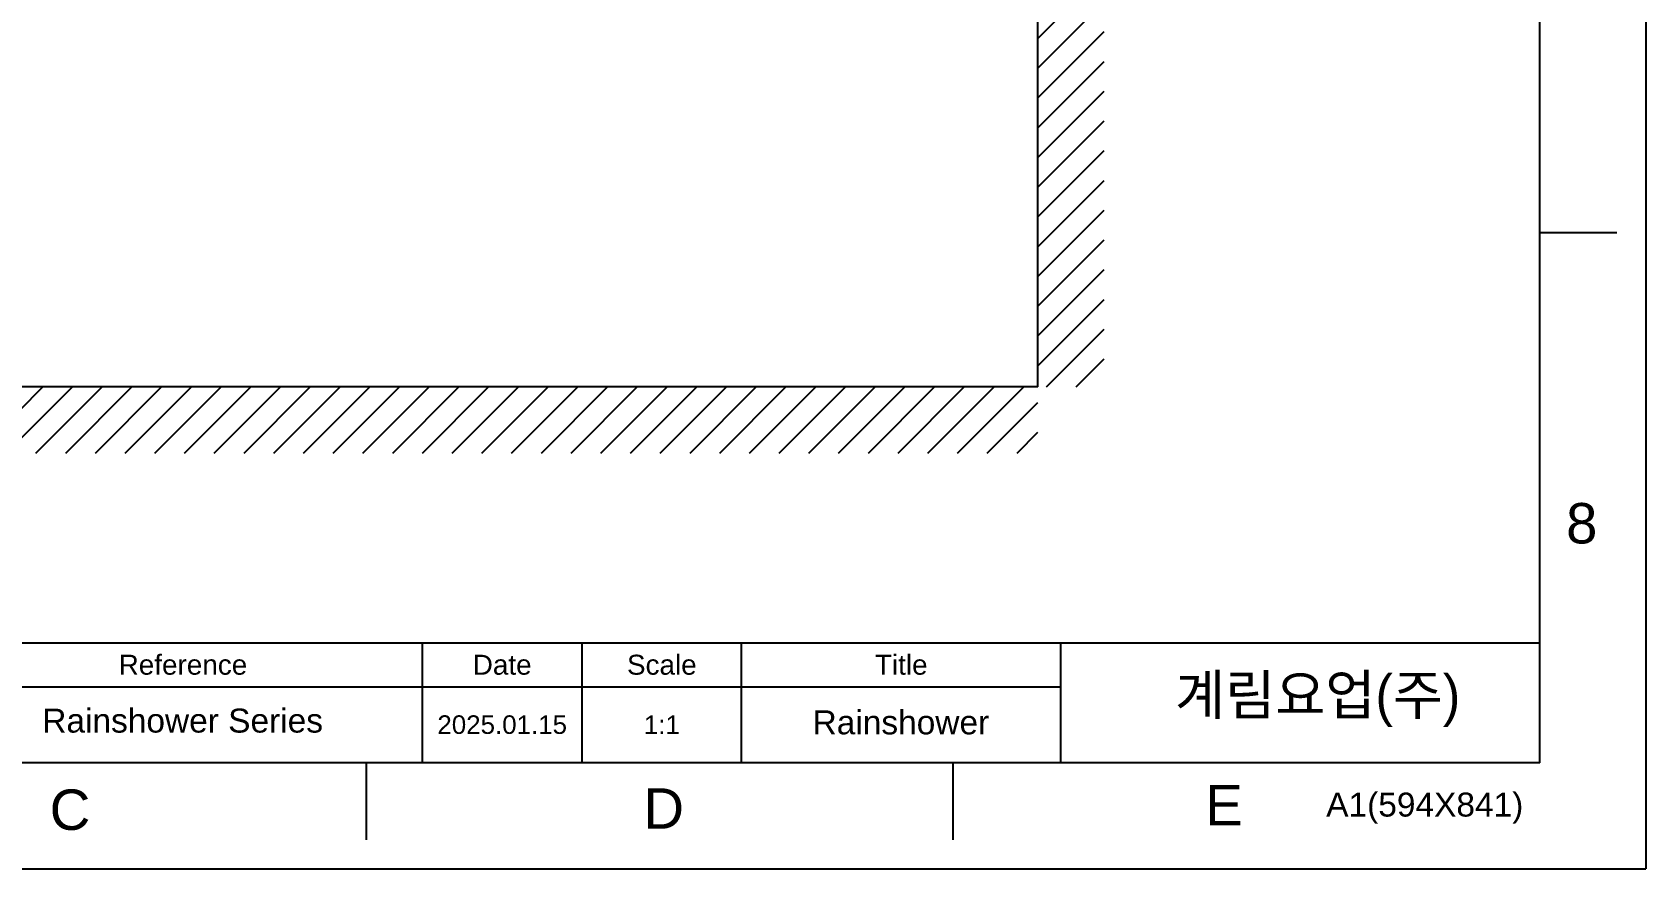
# Model space of a CAD drawing. Header units: millimetres. Extents: x 17284 to 19660, y -6011 to -2651.
# Drawn here: x 18442 to 19660, y -6011 to -5380 of the extents above; entities that cross this region are included whole.
import ezdxf

# ---------------------------------------------------------------- set-up
doc = ezdxf.new("R2010")
doc.units = ezdxf.units.MM
doc.linetypes.add('CENTERX2', pattern=[101.6, 63.5, -12.7, 12.7, -12.7])
for name, color, linetype in [('FORM', 7, 'Continuous'), ('hatch', 2, 'Continuous'), ('TEXT', 2, 'Continuous')]:
    doc.layers.add(name, color=color, linetype=linetype)
doc.styles.add('ARIAL', font='arial.ttf')
doc.styles.get("Standard").update_dxf_attribs({"font": 'arial.ttf'})

msp = doc.modelspace()

# ---------------------------------------------------------------- hatches: boundary and pattern name
at = {"layer": 'hatch'}
h = msp.add_hatch(dxfattribs=at)
h.set_pattern_fill('ANSI31', color=256, scale=5)
h.set_pattern_definition([(45, (4064.624, -113.49), (-11.22532, 11.22532), [])])
h.paths.add_polyline_path([(19201.38, -5647.37), (19251.38, -5647.37), (19251.38, -3576.8), (19201.38, -3576.8)])
h = msp.add_hatch(dxfattribs=at)
h.set_pattern_fill('ANSI31', color=256, scale=5)
h.set_pattern_definition([(45, (4541.426, -113.49), (-11.22532, 11.22532), [])])
h.paths.add_polyline_path([(19201.38, -5647.37), (17688.46, -5647.37), (17688.46, -5697.37), (19201.38, -5697.37)])

# ---------------------------------------------------------------- linework, layer by layer
for q in [(19201.38, -3505.39), (17688.46, -5647.37)]:
    msp.add_line((19201.38, -5647.37), q)
at = {"layer": 'FORM', "color": 7, "linetype": 'Continuous'}
for p, q in [((19660.33, -2650.94), (19660.33, -6010.94)), ((19580.33, -5930.94), (19580.33, -2730.94)), ((19580.33, -5530.94), (19638.48, -5530.94)), ((18693.95, -5930.95), (18693.95, -5989.1)), ((19137.15, -5930.95), (19137.15, -5989.09)), ((17284.33, -6010.94), (19660.33, -6010.94))]:
    msp.add_line(p, q, dxfattribs=at)
at = {"layer": 'FORM'}
for p, q in [((17949.97, -5840.53), (19580.33, -5840.53)), ((18736.52, -5930.94), (18736.52, -5840.53)), ((18736.52, -5930.94), (18736.52, -5840.53)), ((18736.52, -5930.94), (18736.52, -5840.53)), ((18857.07, -5930.94), (18857.07, -5840.53)), ((18977.61, -5930.94), (18977.61, -5840.53)), ((19218.7, -5930.94), (19218.7, -5840.53)), ((17808.33, -5873.68), (19218.7, -5873.68))]:
    msp.add_line(p, q, dxfattribs=at)
at = {"layer": 'FORM', "linetype": 'Continuous'}
msp.add_line((19580.33, -5930.94), (17364.33, -5930.94), dxfattribs=at)

# ---------------------------------------------------------------- texts
at = {"layer": 'FORM', "char_height": 30.5, "attachment_point": 5}
for s, width, insert in [('8', 200, (19612.01, -5750.45)), ('C', 40, (18470.42, -5966.61)), ('D', 40, (18918.74, -5965.49)), ('E', 40, (19341.92, -5962.96))]:
    msp.add_mtext_dynamic_manual_height_columns(s, width=width, gutter_width=50, heights=[0], dxfattribs=dict(at, insert=insert))
at = {"layer": 'TEXT', "style": 'ARIAL'}
msp.add_text('A1(594X841)', height=18.0816, dxfattribs=at).set_placement((19419.05, -5971.59))
at = {"layer": 'TEXT', "char_height": 15.068, "attachment_point": 5}
for s, width, insert in [('Reference', 361.6327, (18555.71, -5857.11)), ('Date', 120.5442, (18796.79, -5857.11)), ('Scale', 120.5442, (18917.34, -5857.11)), ('Title', 241.0884, (19098.15, -5857.11))]:
    msp.add_mtext_dynamic_manual_height_columns(s, width=width, gutter_width=75.34, heights=[0], dxfattribs=dict(at, insert=insert))
at = {"layer": 'TEXT', "linetype": 'CENTERX2', "insert": (19412.63, -5884.28), "char_height": 30.1361, "attachment_point": 5, "style": 'ARIAL'}
msp.add_mtext_dynamic_manual_height_columns('{\\fHYGothic-Medium|b0|i0|c129|p18;계림요업(주)}', width=361.6327, gutter_width=75.34, heights=[0], dxfattribs=at)
at = {"layer": 'TEXT', "attachment_point": 5, "style": 'ARIAL'}
for s, width, insert, char_height in [('Rainshower Series', 274.403, (18555.47, -5899.3), 18.0816), ('2025.01.15', 120.5442, (18796.79, -5902.31), 14), ('1:1', 120.5442, (18917.34, -5902.31), 14), ('Rainshower', 191.7484, (19097.87, -5900.63), 18.082)]:
    msp.add_mtext_dynamic_manual_height_columns(s, width=width, gutter_width=75.34, heights=[0], dxfattribs=dict(at, insert=insert, char_height=char_height))

doc.saveas('drawing.dxf')
